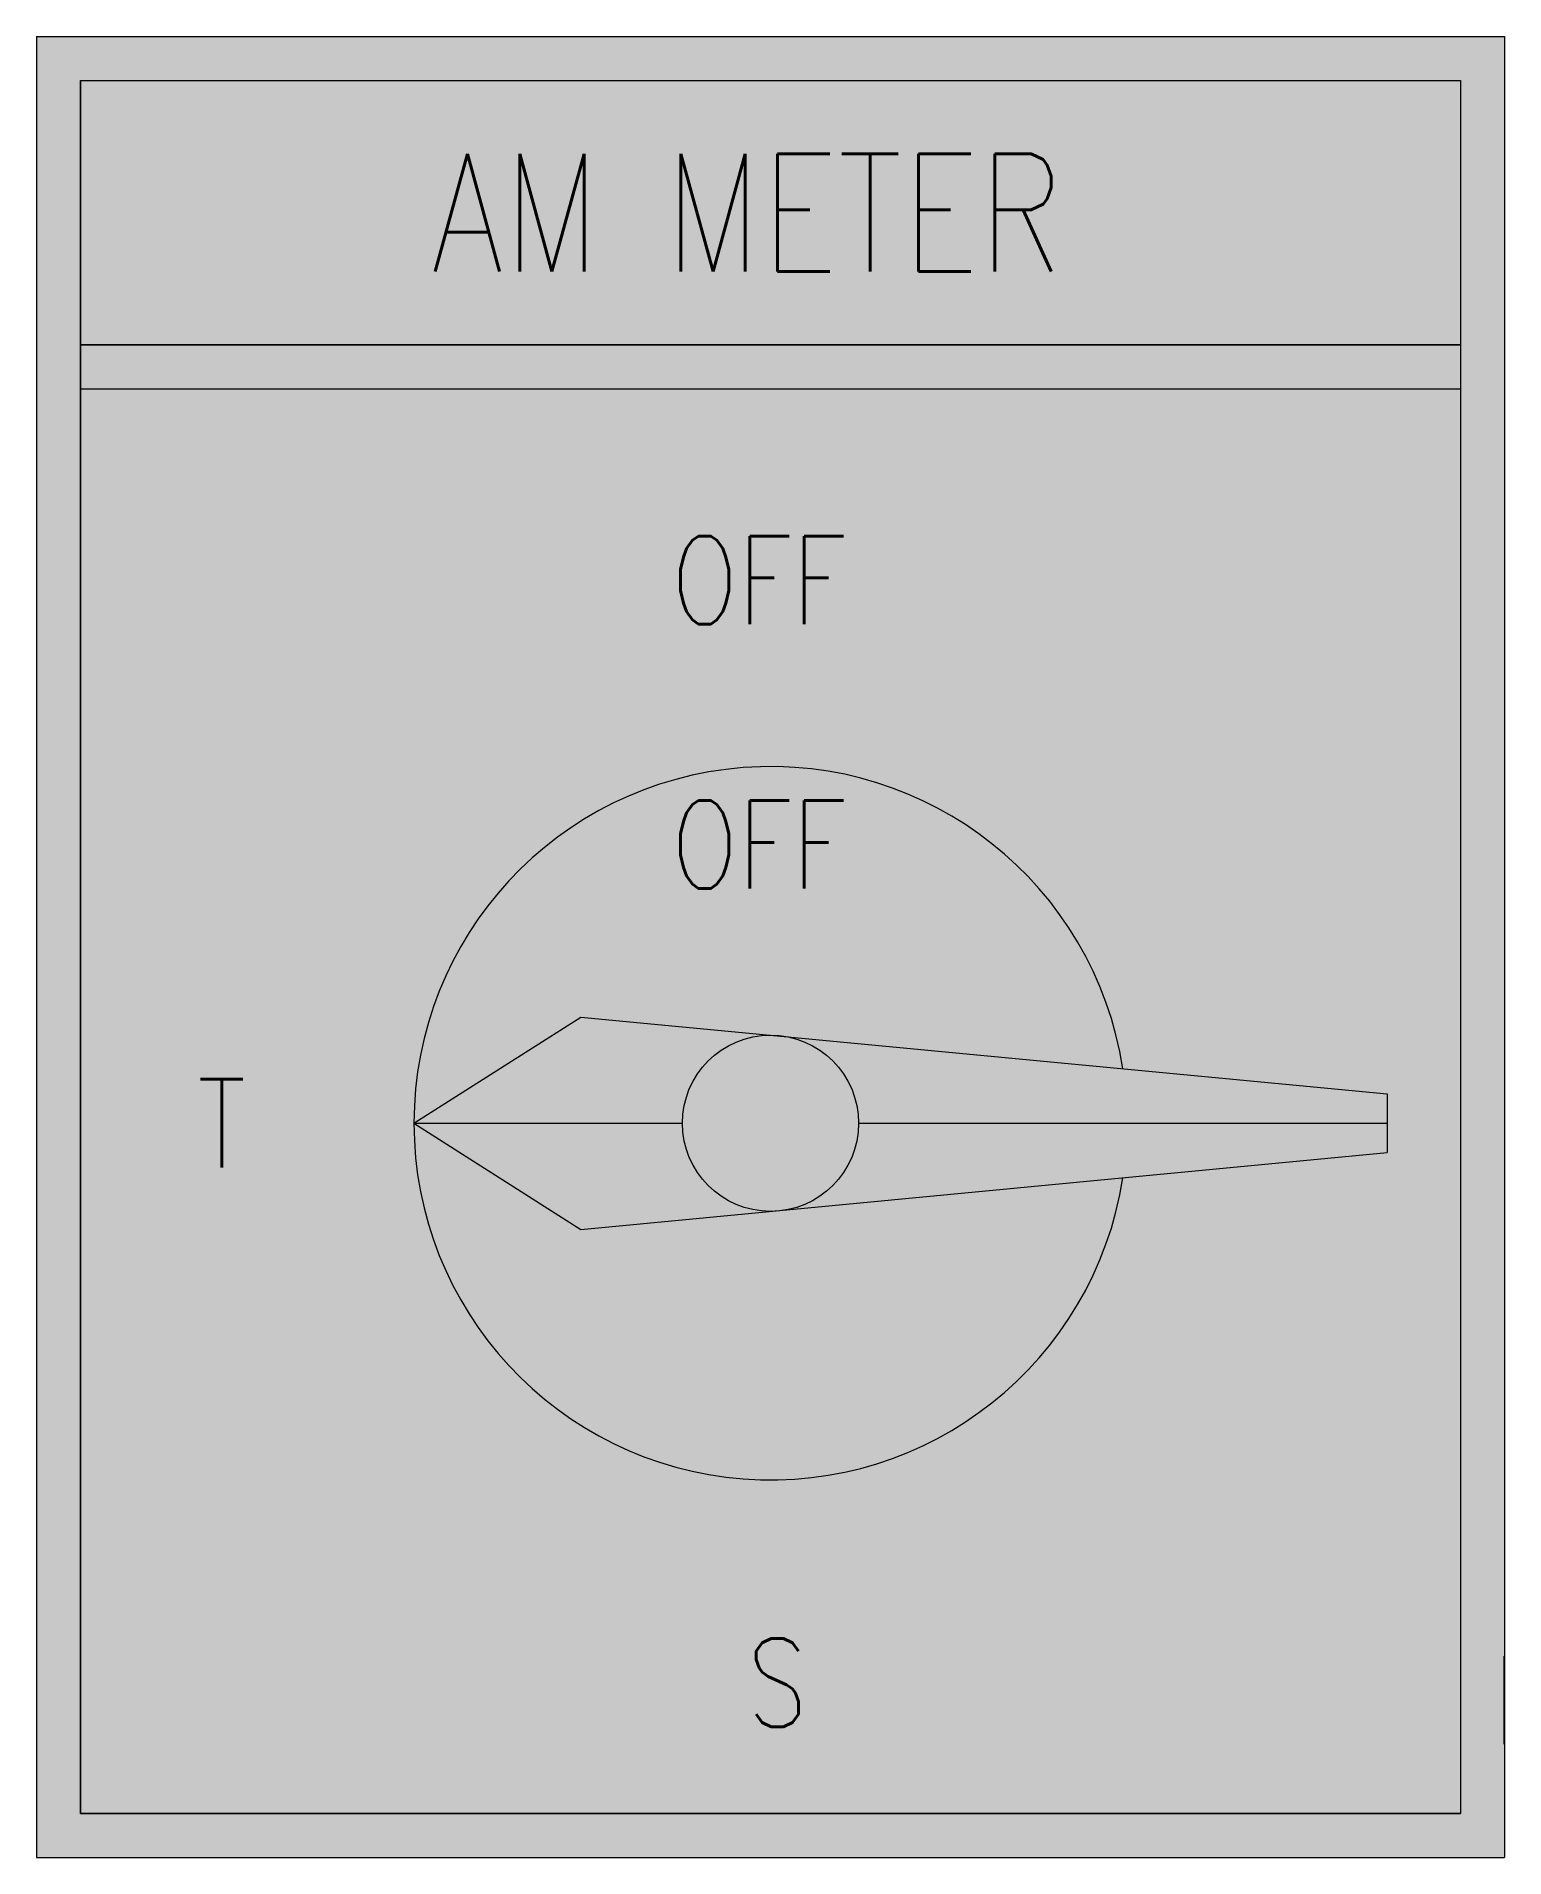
# Model space of a CAD drawing. Header units: millimetres. Extents: x 0 to 50, y 0 to 62.
import ezdxf

# ---------------------------------------------------------------- set-up
doc = ezdxf.new("R2010")
doc.units = ezdxf.units.MM
doc.layers.add('OBJ1', color=2, linetype='Continuous')
doc.styles.add('HTXT1', font='romans.shx', dxfattribs={"width": 0.8, "height": 3, "bigfont": 'extfont.shx'})

# ---------------------------------------------------------------- blocks, each defined once
blk = doc.blocks.new('*U198')
at = {"layer": 'OBJ1', "lineweight": 15}
h = blk.add_hatch(color=250, dxfattribs=at)
h.paths.add_polyline_path([(25, 37), (-25, 37), (-25, -25), (25, -25)])
h.paths.add_polyline_path([(23.5, -23.5), (-23.5, -23.5), (-23.5, 25), (23.5, 25)], flags=16)
at = {"layer": 'OBJ1', "lineweight": 15, "true_color": 0xc2c2b0}
for points in [[(-23.5, 26.5), (23.5, 26.5), (23.5, 35.5), (-23.5, 35.5)], [(-23.5, 25), (-23.5, -23.5), (23.5, -23.5), (23.5, 25)]]:
    blk.add_hatch(color=9, dxfattribs=at).paths.add_polyline_path(points)
at = {"layer": 'OBJ1', "lineweight": 15, "true_color": 0x333333}
for points in [[(-12.143, 0), (-6.459, 3.615), (0, 3, -0.047511), (0.566, 2.946), (12, 1.857, 0.926031)], [(-12.143, 0, 0.926031), (12, -1.857), (0.566, -2.946, -0.047511), (0, -3), (-6.459, -3.615)]]:
    blk.add_hatch(color=250, dxfattribs=at).paths.add_polyline_path(points)
at = {"layer": 'OBJ1', "lineweight": 15, "true_color": 0x525252}
for points in [[(0, 3), (-6.459, 3.615), (-12.143, 0), (-3, 0, -0.414214)], [(0.566, 2.946, -0.359625), (3, 0), (21, 0), (21, 1)], [(3, 0, -0.359625), (0.566, -2.946), (21, -1), (21, 0)], [(-3, 0), (-12.143, 0), (-6.459, -3.615), (0, -3, -0.414214)]]:
    blk.add_hatch(color=251, dxfattribs=at).paths.add_polyline_path(points)
at = {"layer": 'OBJ1', "lineweight": 15, "true_color": 0x5e5e5e}
blk.add_hatch(color=251, dxfattribs=at).paths.add_polyline_path([(3, 0, 0.359625), (0.566, 2.946), (0, 3, 0.414214), (-3, 0, 0.414214), (0, -3), (0.566, -2.946, 0.359625)])
at = {"layer": 'OBJ1', "color": 19, "lineweight": 15}
for p, q in [((-25, 37), (-25, -25)), ((-25, 37), (25, 37)), ((25, 37), (25, -25)), ((-23.5, 35.5), (23.5, 35.5)), ((-23.5, 35.5), (-23.5, 26.5)), ((-23.5, 35.5), (23.5, 35.5)), ((-23.5, 26.5), (-23.5, 35.5)), ((23.5, 35.5), (23.5, 26.5)), ((23.5, 35.5), (23.5, 26.5)), ((-23.5, 26.5), (23.5, 26.5)), ((-23.5, 26.5), (-23.5, 17.5)), ((-23.5, 26.5), (23.5, 26.5)), ((-23.5, 17.5), (-23.5, 26.5)), ((-23.5, 26.5), (23.5, 26.5)), ((23.5, 26.5), (-23.5, 26.5)), ((23.5, 26.5), (23.5, 17.5)), ((23.5, 26.5), (23.5, 17.5)), ((-23.5, 25), (-23.5, -23.5)), ((-23.5, 25), (23.5, 25)), ((-23.5, 25), (23.5, 25)), ((-23.5, -23.5), (-23.5, 25)), ((23.5, 25), (23.5, -23.5)), ((23.5, 25), (23.5, -23.5)), ((-12.143, 0), (-6.459, 3.615)), ((-6.459, 3.615), (21, 1)), ((21, 1), (21, -1)), ((3, 0), (21, 0)), ((-12.143, 0), (-6.459, -3.615)), ((-12.143, 0), (-3, 0)), ((-6.459, -3.615), (21, -1)), ((-23.5, -23.5), (23.5, -23.5)), ((23.5, -23.5), (-23.5, -23.5)), ((-25, -25), (25, -25))]:
    blk.add_line(p, q, dxfattribs=at)
at = {"layer": 'OBJ1', "color": 3, "linetype": 'ByBlock'}
blk.add_line((25, -21.143), (25, -18.143), dxfattribs=at)
at = {"layer": 'OBJ1', "color": 19, "lineweight": 15}
blk.add_circle((0, 0), 3, dxfattribs=at)
blk.add_arc((0, 0), 12.143, 8.79741, 351.20259, dxfattribs=at)
blk.add_arc((0, 0), 12.143, 8.79741, 351.20259, dxfattribs=at)
at = {"layer": 'OBJ1', "color": 19, "lineweight": 25, "true_color": 0x2f1818, "insert": (-11.557, 33), "char_height": 4, "width": 54.63538, "attachment_point": 1, "style": 'HTXT1'}
blk.add_mtext('AM METER', dxfattribs=at)
at = {"layer": 'OBJ1', "color": 250, "linetype": 'ByBlock', "lineweight": 18, "true_color": 0x363636, "char_height": 3, "attachment_point": 1, "style": 'HTXT1'}
for s, insert, width in [('OFF', (-3.374, 19.991), 9.59939), ('OFF', (-3.374, 10.991), 9.59939), ('T', (-19.512, 1.496), 16.0901), ('S', (-0.796, -17.544), 11.75346)]:
    blk.add_mtext(s, dxfattribs=dict(at, insert=insert, width=width))

msp = doc.modelspace()

# ---------------------------------------------------------------- block references
msp.add_blockref('*U198', (25, 25))

doc.saveas('drawing.dxf')
